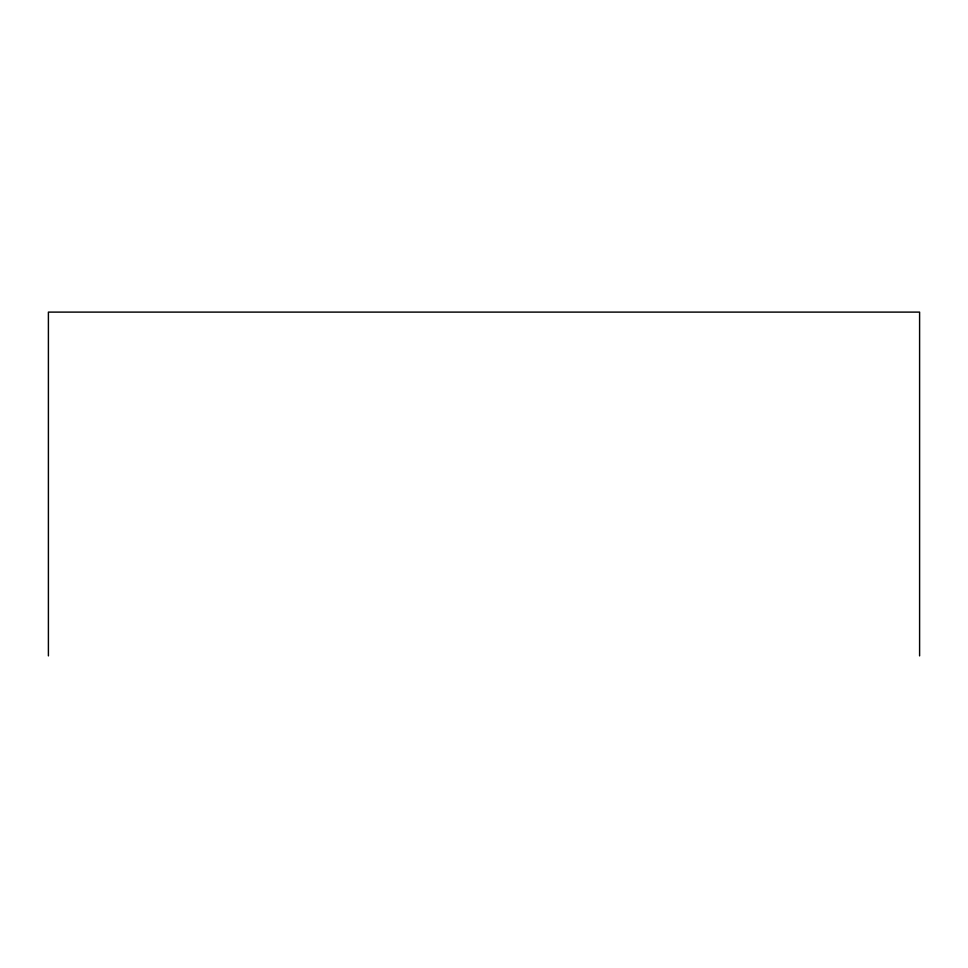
<?xml version="1.0" encoding="UTF-8"?>
<svg xmlns="http://www.w3.org/2000/svg" width="968" height="968" viewBox="0 0 968 968"><rect width="100%" height="100%" fill="white"/><g stroke="black" fill="none" stroke-linecap="round" stroke-linejoin="round"><path stroke-width="1.45" d="M919.6 655.893L919.6 312.107L48.4 312.107L48.4 655.893"/></g></svg>
